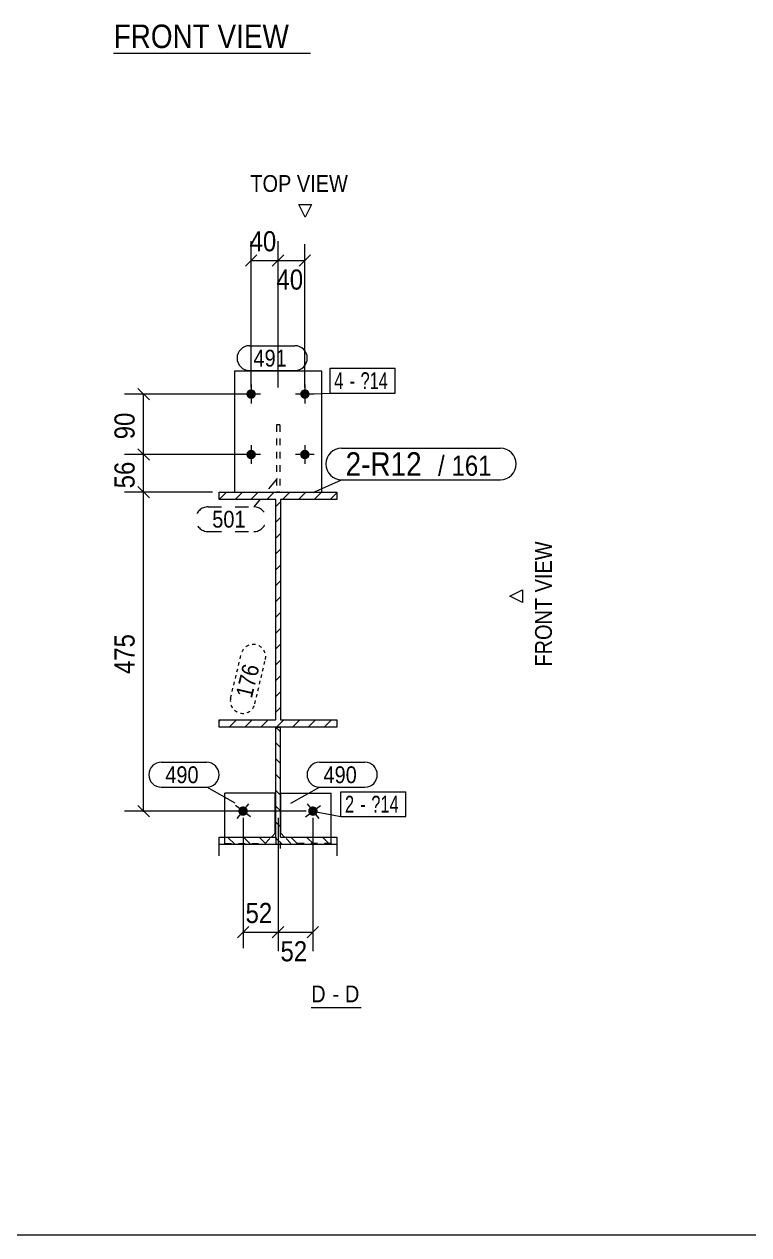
# Model space of a CAD drawing. Header units: millimetres. Extents: x 2 to 825, y 1 to 579.
# Drawn here: x 329.5 to 437.4, y 5 to 185.2 of the extents above; entities that cross this region are included whole.
import ezdxf

# ---------------------------------------------------------------- set-up
doc = ezdxf.new("R2010")
doc.units = ezdxf.units.MM
for name, pattern in [('XKITLINE00', [0]), ('XKITLINE01', [4, 1, -1, 1, -1]), ('XKITLINE02', [4, 2, -2]), ('XKITLINE04', [3, 0.5, -0.5, 0.5, -0.5, 0.5, -0.5])]:
    doc.linetypes.add(name, pattern=pattern)
for name, color, linetype, lineweight in [('Bolt', 3, 'Continuous', 0), ('BoltMark', 7, 'Continuous', 0), ('Dimensions', 7, 'Continuous', 0), ('DrawingSheet', 5, 'Continuous', 0), ('OtherObjectType', 7, 'Continuous', 0), ('Part', 2, 'Continuous', 0), ('PartMark', 7, 'Continuous', 0)]:
    doc.layers.add(name, color=color, linetype=linetype, lineweight=lineweight)
doc.styles.add('ARIAL', font='ARIAL.TTF')
doc.styles.add('ARIAL_NARROW', font='ARIALN.TTF')

# ---------------------------------------------------------------- blocks, each defined once
blk = doc.blocks.new('*A3')
at = {"layer": 'Part', "color": 7, "linetype": 'XKITLINE00', "lineweight": 0}
for p, q in [((358.55, 114.46), (359.65, 115.56)), ((360.9, 114.46), (362, 115.56)), ((363.26, 114.46), (364.36, 115.56)), ((365.62, 114.46), (366.72, 115.56)), ((367.98, 114.46), (369.08, 115.56)), ((370.33, 114.46), (371.43, 115.56)), ((372.69, 114.46), (373.79, 115.56)), ((375.05, 114.46), (376.05, 115.46)), ((358.55, 114.46), (358.55, 114.46)), ((366.95, 113.43), (367.65, 114.13)), ((366.95, 111.07), (367.65, 111.77)), ((366.95, 108.71), (367.65, 109.41)), ((366.95, 106.36), (367.65, 107.06)), ((366.95, 104), (367.65, 104.7)), ((366.95, 101.64), (367.65, 102.34)), ((366.95, 99.29), (367.65, 99.99)), ((366.95, 96.93), (367.65, 97.63)), ((366.95, 94.57), (367.65, 95.27)), ((366.95, 92.21), (367.65, 92.91)), ((366.95, 89.86), (367.65, 90.56)), ((366.95, 87.5), (367.65, 88.2)), ((366.95, 85.14), (367.65, 85.84)), ((366.95, 82.78), (367.65, 83.48)), ((358.55, 81.46), (358.75, 81.66)), ((360.01, 80.56), (361.11, 81.66)), ((362.36, 80.56), (363.46, 81.66)), ((364.72, 80.56), (365.82, 81.66)), ((367.08, 80.56), (368.18, 81.66)), ((369.44, 80.56), (370.54, 81.66)), ((371.79, 80.56), (372.89, 81.66)), ((374.15, 80.56), (375.25, 81.66))]:
    blk.add_line(p, q, dxfattribs=at)
blk = doc.blocks.new('*A4')
at = {"layer": 'Part', "color": 7, "linetype": 'XKITLINE00', "lineweight": 0}
for p, q in [((367.65, 79.88), (366.97, 80.56)), ((367.65, 77.52), (366.95, 78.22)), ((367.65, 75.17), (366.95, 75.87)), ((367.65, 72.82), (366.95, 73.52)), ((367.65, 70.46), (366.95, 71.16)), ((367.65, 68.11), (366.95, 68.81)), ((367.65, 65.75), (366.95, 66.45)), ((360.9, 63.08), (359.79, 64.2)), ((363.26, 63.08), (362.14, 64.2)), ((365.61, 63.08), (364.49, 64.2)), ((367.96, 63.08), (366.85, 64.2)), ((370.32, 63.08), (369.2, 64.2)), ((372.67, 63.08), (371.56, 64.2)), ((375.03, 63.08), (373.91, 64.2))]:
    blk.add_line(p, q, dxfattribs=at)
blk = doc.blocks.new('*A133')
at = {"layer": 'Bolt'}
blk.add_hatch(color=3, dxfattribs=at).paths.add_polyline_path([(361.64, 67.54), (361.62, 67.57), (361.59, 67.59), (361.57, 67.62), (361.55, 67.64), (361.53, 67.67), (361.51, 67.7), (361.49, 67.73), (361.47, 67.76), (361.46, 67.79), (361.44, 67.82), (361.43, 67.85), (361.42, 67.89), (361.41, 67.92), (361.41, 67.95), (361.4, 67.99), (361.4, 68.02), (361.4, 68.06), (361.4, 68.09), (361.4, 68.12), (361.4, 68.16), (361.41, 68.19), (361.41, 68.23), (361.42, 68.26), (361.43, 68.29), (361.44, 68.33), (361.46, 68.36), (361.47, 68.39), (361.49, 68.42), (361.51, 68.45), (361.52, 68.48), (361.54, 68.5), (361.57, 68.53), (361.59, 68.56), (361.61, 68.58), (361.64, 68.6), (361.67, 68.63), (361.69, 68.65), (361.72, 68.67), (361.75, 68.68), (361.78, 68.7), (361.81, 68.71), (361.84, 68.73), (361.88, 68.74), (361.91, 68.75), (361.94, 68.76), (361.98, 68.76), (362.01, 68.77), (362.04, 68.77), (362.08, 68.77), (362.11, 68.77), (362.15, 68.77), (362.18, 68.77), (362.22, 68.76), (362.25, 68.76), (362.28, 68.75), (362.32, 68.74), (362.35, 68.73), (362.38, 68.71), (362.41, 68.7), (362.44, 68.68), (362.47, 68.67), (362.5, 68.65), (362.53, 68.63), (362.55, 68.61), (362.58, 68.58), (362.6, 68.56), (362.63, 68.53), (362.65, 68.51), (362.67, 68.48), (362.69, 68.45), (362.71, 68.42), (362.72, 68.39), (362.74, 68.36), (362.75, 68.33), (362.76, 68.3), (362.77, 68.26), (362.78, 68.23), (362.79, 68.2), (362.79, 68.16), (362.8, 68.13), (362.8, 68.09), (362.8, 68.06), (362.8, 68.02), (362.79, 67.99), (362.79, 67.96), (362.78, 67.92), (362.77, 67.89), (362.76, 67.86), (362.75, 67.82), (362.74, 67.79), (362.72, 67.76), (362.71, 67.73), (362.69, 67.7), (362.67, 67.67), (362.65, 67.64), (362.63, 67.62), (362.61, 67.59), (362.58, 67.57), (362.56, 67.55), (362.53, 67.52), (362.5, 67.5), (362.47, 67.48), (362.44, 67.47), (362.41, 67.45), (362.38, 67.43), (362.35, 67.42), (362.32, 67.41), (362.29, 67.4), (362.25, 67.39), (362.22, 67.38), (362.18, 67.38), (362.15, 67.38), (362.12, 67.37), (362.08, 67.37), (362.05, 67.38), (362.01, 67.38), (361.98, 67.38), (361.95, 67.39), (361.91, 67.4), (361.88, 67.41), (361.85, 67.42), (361.81, 67.43), (361.78, 67.45), (361.75, 67.46), (361.72, 67.48), (361.7, 67.5), (361.67, 67.52)], flags=17)
at = {"layer": 'Bolt', "color": 3, "linetype": 'XKITLINE00', "lineweight": 0}
for p, q in [((363.2, 67.22), (360.99, 68.93)), ((361.24, 66.97), (362.96, 69.18))]:
    blk.add_line(p, q, dxfattribs=at)
blk = doc.blocks.new('*A134')
at = {"layer": 'Bolt'}
blk.add_hatch(color=3, dxfattribs=at).paths.add_polyline_path([(372.1, 68.65), (372.12, 68.67), (372.15, 68.68), (372.18, 68.7), (372.21, 68.71), (372.25, 68.73), (372.28, 68.74), (372.31, 68.75), (372.35, 68.76), (372.38, 68.76), (372.41, 68.77), (372.45, 68.77), (372.48, 68.77), (372.52, 68.77), (372.55, 68.77), (372.58, 68.77), (372.62, 68.76), (372.65, 68.76), (372.69, 68.75), (372.72, 68.74), (372.75, 68.73), (372.78, 68.71), (372.81, 68.7), (372.84, 68.68), (372.87, 68.67), (372.9, 68.65), (372.93, 68.63), (372.96, 68.6), (372.98, 68.58), (373.01, 68.56), (373.03, 68.53), (373.05, 68.5), (373.07, 68.48), (373.09, 68.45), (373.11, 68.42), (373.12, 68.39), (373.14, 68.36), (373.15, 68.33), (373.16, 68.29), (373.17, 68.26), (373.18, 68.23), (373.19, 68.19), (373.19, 68.16), (373.2, 68.12), (373.2, 68.09), (373.2, 68.06), (373.2, 68.02), (373.19, 67.99), (373.19, 67.95), (373.18, 67.92), (373.17, 67.89), (373.16, 67.85), (373.15, 67.82), (373.14, 67.79), (373.12, 67.76), (373.11, 67.73), (373.09, 67.7), (373.07, 67.67), (373.05, 67.64), (373.03, 67.62), (373, 67.59), (372.98, 67.57), (372.95, 67.54), (372.93, 67.52), (372.9, 67.5), (372.87, 67.48), (372.84, 67.46), (372.81, 67.45), (372.78, 67.43), (372.75, 67.42), (372.72, 67.41), (372.68, 67.4), (372.65, 67.39), (372.62, 67.38), (372.58, 67.38), (372.55, 67.38), (372.51, 67.37), (372.48, 67.37), (372.44, 67.38), (372.41, 67.38), (372.38, 67.38), (372.34, 67.39), (372.31, 67.4), (372.28, 67.41), (372.24, 67.42), (372.21, 67.43), (372.18, 67.45), (372.15, 67.47), (372.12, 67.48), (372.09, 67.5), (372.07, 67.52), (372.04, 67.55), (372.01, 67.57), (371.99, 67.59), (371.97, 67.62), (371.94, 67.64), (371.92, 67.67), (371.91, 67.7), (371.89, 67.73), (371.87, 67.76), (371.86, 67.79), (371.84, 67.82), (371.83, 67.86), (371.82, 67.89), (371.81, 67.92), (371.81, 67.96), (371.8, 67.99), (371.8, 68.02), (371.8, 68.06), (371.8, 68.09), (371.8, 68.13), (371.8, 68.16), (371.81, 68.2), (371.81, 68.23), (371.82, 68.26), (371.83, 68.3), (371.84, 68.33), (371.86, 68.36), (371.87, 68.39), (371.89, 68.42), (371.91, 68.45), (371.93, 68.48), (371.95, 68.51), (371.97, 68.53), (371.99, 68.56), (372.02, 68.58), (372.04, 68.61), (372.07, 68.63)], flags=17)
at = {"layer": 'Bolt', "color": 3, "linetype": 'XKITLINE00', "lineweight": 0}
for p, q in [((371.39, 67.22), (373.6, 68.93)), ((371.64, 69.18), (373.36, 66.97))]:
    blk.add_line(p, q, dxfattribs=at)
blk = doc.blocks.new('*A135')
at = {"layer": 'Bolt'}
for points in [[(364, 130.12), (363.99, 130.09), (363.99, 130.06), (363.98, 130.02), (363.98, 129.99), (363.97, 129.96), (363.96, 129.92), (363.94, 129.89), (363.93, 129.86), (363.91, 129.83), (363.9, 129.8), (363.88, 129.77), (363.86, 129.74), (363.84, 129.71), (363.82, 129.69), (363.79, 129.66), (363.77, 129.64), (363.74, 129.62), (363.71, 129.6), (363.69, 129.58), (363.66, 129.56), (363.63, 129.54), (363.6, 129.53), (363.57, 129.51), (363.53, 129.5), (363.5, 129.49), (363.47, 129.48), (363.43, 129.47), (363.4, 129.47), (363.37, 129.46), (363.33, 129.46), (363.3, 129.46), (363.26, 129.46), (363.23, 129.46), (363.19, 129.47), (363.16, 129.47), (363.13, 129.48), (363.09, 129.49), (363.06, 129.5), (363.03, 129.51), (363, 129.53), (362.97, 129.54), (362.94, 129.56), (362.91, 129.58), (362.88, 129.6), (362.85, 129.62), (362.83, 129.64), (362.8, 129.66), (362.78, 129.69), (362.76, 129.71), (362.74, 129.74), (362.72, 129.77), (362.7, 129.8), (362.68, 129.83), (362.66, 129.86), (362.65, 129.89), (362.64, 129.92), (362.63, 129.96), (362.62, 129.99), (362.61, 130.02), (362.6, 130.06), (362.6, 130.09), (362.6, 130.12), (362.6, 130.16), (362.6, 130.19), (362.6, 130.23), (362.6, 130.26), (362.61, 130.29), (362.62, 130.33), (362.63, 130.36), (362.64, 130.39), (362.65, 130.43), (362.66, 130.46), (362.68, 130.49), (362.7, 130.52), (362.72, 130.55), (362.74, 130.58), (362.76, 130.6), (362.78, 130.63), (362.8, 130.65), (362.83, 130.68), (362.85, 130.7), (362.88, 130.72), (362.91, 130.74), (362.94, 130.76), (362.97, 130.78), (363, 130.79), (363.03, 130.81), (363.06, 130.82), (363.09, 130.83), (363.13, 130.84), (363.16, 130.84), (363.19, 130.85), (363.23, 130.85), (363.26, 130.86), (363.3, 130.86), (363.33, 130.86), (363.37, 130.85), (363.4, 130.85), (363.43, 130.84), (363.47, 130.84), (363.5, 130.83), (363.53, 130.82), (363.57, 130.81), (363.6, 130.79), (363.63, 130.78), (363.66, 130.76), (363.69, 130.74), (363.71, 130.72), (363.74, 130.7), (363.77, 130.68), (363.79, 130.65), (363.82, 130.63), (363.84, 130.6), (363.86, 130.58), (363.88, 130.55), (363.9, 130.52), (363.91, 130.49), (363.93, 130.46), (363.94, 130.43), (363.96, 130.39), (363.97, 130.36), (363.98, 130.33), (363.98, 130.29), (363.99, 130.26), (363.99, 130.23), (364, 130.19), (364, 130.16)], [(372, 130.12), (371.99, 130.09), (371.99, 130.06), (371.98, 130.02), (371.98, 129.99), (371.97, 129.96), (371.96, 129.92), (371.94, 129.89), (371.93, 129.86), (371.91, 129.83), (371.9, 129.8), (371.88, 129.77), (371.86, 129.74), (371.84, 129.71), (371.82, 129.69), (371.79, 129.66), (371.77, 129.64), (371.74, 129.62), (371.71, 129.6), (371.69, 129.58), (371.66, 129.56), (371.63, 129.54), (371.6, 129.53), (371.57, 129.51), (371.53, 129.5), (371.5, 129.49), (371.47, 129.48), (371.43, 129.47), (371.4, 129.47), (371.37, 129.46), (371.33, 129.46), (371.3, 129.46), (371.26, 129.46), (371.23, 129.46), (371.19, 129.47), (371.16, 129.47), (371.13, 129.48), (371.09, 129.49), (371.06, 129.5), (371.03, 129.51), (371, 129.53), (370.97, 129.54), (370.94, 129.56), (370.91, 129.58), (370.88, 129.6), (370.85, 129.62), (370.83, 129.64), (370.8, 129.66), (370.78, 129.69), (370.76, 129.71), (370.74, 129.74), (370.72, 129.77), (370.7, 129.8), (370.68, 129.83), (370.66, 129.86), (370.65, 129.89), (370.64, 129.92), (370.63, 129.96), (370.62, 129.99), (370.61, 130.02), (370.6, 130.06), (370.6, 130.09), (370.6, 130.12), (370.6, 130.16), (370.6, 130.19), (370.6, 130.23), (370.6, 130.26), (370.61, 130.29), (370.62, 130.33), (370.63, 130.36), (370.64, 130.39), (370.65, 130.43), (370.66, 130.46), (370.68, 130.49), (370.7, 130.52), (370.72, 130.55), (370.74, 130.58), (370.76, 130.6), (370.78, 130.63), (370.8, 130.65), (370.83, 130.68), (370.85, 130.7), (370.88, 130.72), (370.91, 130.74), (370.94, 130.76), (370.97, 130.78), (371, 130.79), (371.03, 130.81), (371.06, 130.82), (371.09, 130.83), (371.13, 130.84), (371.16, 130.84), (371.19, 130.85), (371.23, 130.85), (371.26, 130.86), (371.3, 130.86), (371.33, 130.86), (371.37, 130.85), (371.4, 130.85), (371.43, 130.84), (371.47, 130.84), (371.5, 130.83), (371.53, 130.82), (371.57, 130.81), (371.6, 130.79), (371.63, 130.78), (371.66, 130.76), (371.69, 130.74), (371.71, 130.72), (371.74, 130.7), (371.77, 130.68), (371.79, 130.65), (371.82, 130.63), (371.84, 130.6), (371.86, 130.58), (371.88, 130.55), (371.9, 130.52), (371.91, 130.49), (371.93, 130.46), (371.94, 130.43), (371.96, 130.39), (371.97, 130.36), (371.98, 130.33), (371.98, 130.29), (371.99, 130.26), (371.99, 130.23), (372, 130.19), (372, 130.16)], [(364, 121.12), (363.99, 121.09), (363.99, 121.06), (363.98, 121.02), (363.98, 120.99), (363.97, 120.96), (363.96, 120.92), (363.94, 120.89), (363.93, 120.86), (363.91, 120.83), (363.9, 120.8), (363.88, 120.77), (363.86, 120.74), (363.84, 120.71), (363.82, 120.69), (363.79, 120.66), (363.77, 120.64), (363.74, 120.62), (363.71, 120.6), (363.69, 120.58), (363.66, 120.56), (363.63, 120.54), (363.6, 120.53), (363.57, 120.51), (363.53, 120.5), (363.5, 120.49), (363.47, 120.48), (363.43, 120.47), (363.4, 120.47), (363.37, 120.46), (363.33, 120.46), (363.3, 120.46), (363.26, 120.46), (363.23, 120.46), (363.19, 120.47), (363.16, 120.47), (363.13, 120.48), (363.09, 120.49), (363.06, 120.5), (363.03, 120.51), (363, 120.53), (362.97, 120.54), (362.94, 120.56), (362.91, 120.58), (362.88, 120.6), (362.85, 120.62), (362.83, 120.64), (362.8, 120.66), (362.78, 120.69), (362.76, 120.71), (362.74, 120.74), (362.72, 120.77), (362.7, 120.8), (362.68, 120.83), (362.66, 120.86), (362.65, 120.89), (362.64, 120.92), (362.63, 120.96), (362.62, 120.99), (362.61, 121.02), (362.6, 121.06), (362.6, 121.09), (362.6, 121.12), (362.6, 121.16), (362.6, 121.19), (362.6, 121.23), (362.6, 121.26), (362.61, 121.29), (362.62, 121.33), (362.63, 121.36), (362.64, 121.39), (362.65, 121.43), (362.66, 121.46), (362.68, 121.49), (362.7, 121.52), (362.72, 121.55), (362.74, 121.58), (362.76, 121.6), (362.78, 121.63), (362.8, 121.65), (362.83, 121.68), (362.85, 121.7), (362.88, 121.72), (362.91, 121.74), (362.94, 121.76), (362.97, 121.78), (363, 121.79), (363.03, 121.81), (363.06, 121.82), (363.09, 121.83), (363.13, 121.84), (363.16, 121.84), (363.19, 121.85), (363.23, 121.85), (363.26, 121.86), (363.3, 121.86), (363.33, 121.86), (363.37, 121.85), (363.4, 121.85), (363.43, 121.84), (363.47, 121.84), (363.5, 121.83), (363.53, 121.82), (363.57, 121.81), (363.6, 121.79), (363.63, 121.78), (363.66, 121.76), (363.69, 121.74), (363.71, 121.72), (363.74, 121.7), (363.77, 121.68), (363.79, 121.65), (363.82, 121.63), (363.84, 121.6), (363.86, 121.58), (363.88, 121.55), (363.9, 121.52), (363.91, 121.49), (363.93, 121.46), (363.94, 121.43), (363.96, 121.39), (363.97, 121.36), (363.98, 121.33), (363.98, 121.29), (363.99, 121.26), (363.99, 121.23), (364, 121.19), (364, 121.16)], [(372, 121.12), (371.99, 121.09), (371.99, 121.06), (371.98, 121.02), (371.98, 120.99), (371.97, 120.96), (371.96, 120.92), (371.94, 120.89), (371.93, 120.86), (371.91, 120.83), (371.9, 120.8), (371.88, 120.77), (371.86, 120.74), (371.84, 120.71), (371.82, 120.69), (371.79, 120.66), (371.77, 120.64), (371.74, 120.62), (371.71, 120.6), (371.69, 120.58), (371.66, 120.56), (371.63, 120.54), (371.6, 120.53), (371.57, 120.51), (371.53, 120.5), (371.5, 120.49), (371.47, 120.48), (371.43, 120.47), (371.4, 120.47), (371.37, 120.46), (371.33, 120.46), (371.3, 120.46), (371.26, 120.46), (371.23, 120.46), (371.19, 120.47), (371.16, 120.47), (371.13, 120.48), (371.09, 120.49), (371.06, 120.5), (371.03, 120.51), (371, 120.53), (370.97, 120.54), (370.94, 120.56), (370.91, 120.58), (370.88, 120.6), (370.85, 120.62), (370.83, 120.64), (370.8, 120.66), (370.78, 120.69), (370.76, 120.71), (370.74, 120.74), (370.72, 120.77), (370.7, 120.8), (370.68, 120.83), (370.66, 120.86), (370.65, 120.89), (370.64, 120.92), (370.63, 120.96), (370.62, 120.99), (370.61, 121.02), (370.6, 121.06), (370.6, 121.09), (370.6, 121.12), (370.6, 121.16), (370.6, 121.19), (370.6, 121.23), (370.6, 121.26), (370.61, 121.29), (370.62, 121.33), (370.63, 121.36), (370.64, 121.39), (370.65, 121.43), (370.66, 121.46), (370.68, 121.49), (370.7, 121.52), (370.72, 121.55), (370.74, 121.58), (370.76, 121.6), (370.78, 121.63), (370.8, 121.65), (370.83, 121.68), (370.85, 121.7), (370.88, 121.72), (370.91, 121.74), (370.94, 121.76), (370.97, 121.78), (371, 121.79), (371.03, 121.81), (371.06, 121.82), (371.09, 121.83), (371.13, 121.84), (371.16, 121.84), (371.19, 121.85), (371.23, 121.85), (371.26, 121.86), (371.3, 121.86), (371.33, 121.86), (371.37, 121.85), (371.4, 121.85), (371.43, 121.84), (371.47, 121.84), (371.5, 121.83), (371.53, 121.82), (371.57, 121.81), (371.6, 121.79), (371.63, 121.78), (371.66, 121.76), (371.69, 121.74), (371.71, 121.72), (371.74, 121.7), (371.77, 121.68), (371.79, 121.65), (371.82, 121.63), (371.84, 121.6), (371.86, 121.58), (371.88, 121.55), (371.9, 121.52), (371.91, 121.49), (371.93, 121.46), (371.94, 121.43), (371.96, 121.39), (371.97, 121.36), (371.98, 121.33), (371.98, 121.29), (371.99, 121.26), (371.99, 121.23), (372, 121.19), (372, 121.16)]]:
    blk.add_hatch(color=3, dxfattribs=at).paths.add_polyline_path(points, flags=17)
at = {"layer": 'Bolt', "color": 3, "linetype": 'XKITLINE00', "lineweight": 0}
for p, q in [((364.7, 130.16), (361.9, 130.16)), ((363.3, 131.56), (363.3, 128.76)), ((372.7, 130.16), (369.9, 130.16)), ((371.3, 131.56), (371.3, 128.76)), ((363.3, 122.56), (363.3, 119.76)), ((371.3, 122.56), (371.3, 119.76)), ((364.7, 121.16), (361.9, 121.16)), ((372.7, 121.16), (369.9, 121.16))]:
    blk.add_line(p, q, dxfattribs=at)
blk = doc.blocks.new('*A136')
at = {"layer": 'Part', "color": 2, "linetype": 'XKITLINE00', "lineweight": 0}
for p, q in [((358.55, 114.46), (358.55, 115.56)), ((358.55, 115.56), (376.05, 115.56)), ((376.05, 115.56), (376.05, 114.46)), ((366.95, 114.46), (358.55, 114.46)), ((366.95, 81.66), (366.95, 114.46)), ((376.05, 114.46), (367.65, 114.46)), ((367.65, 114.46), (367.65, 81.66)), ((358.55, 80.56), (358.55, 81.66)), ((358.55, 81.66), (366.95, 81.66)), ((367.65, 81.66), (376.05, 81.66)), ((376.05, 81.66), (376.05, 80.56)), ((376.05, 80.56), (358.55, 80.56))]:
    blk.add_line(p, q, dxfattribs=at)
blk = doc.blocks.new('*A137')
at = {"layer": 'Part', "color": 2, "linetype": 'XKITLINE00', "lineweight": 0}
for p, q in [((366.95, 64.2), (366.95, 80.56)), ((366.95, 80.56), (367.65, 80.56)), ((367.65, 80.56), (367.65, 80.56)), ((367.65, 64.2), (367.65, 80.56)), ((358.55, 61.4), (358.55, 64.2)), ((358.55, 64.2), (366.95, 64.2)), ((376.05, 63.08), (358.55, 63.08)), ((367.65, 64.2), (376.05, 64.2)), ((376.05, 64.2), (376.05, 61.4))]:
    blk.add_line(p, q, dxfattribs=at)
at = {"layer": 'Part', "color": 7, "linetype": 'XKITLINE01', "lineweight": 0}
for p, q in [((366.95, 64.2), (366.95, 62.52)), ((367.65, 62.52), (367.65, 64.2))]:
    blk.add_line(p, q, dxfattribs=at)
blk = doc.blocks.new('*A138')
at = {"layer": 'Part', "color": 2, "linetype": 'XKITLINE00', "lineweight": 0}
for p, q in [((366.9, 70.77), (359.4, 70.77)), ((359.4, 64.2), (359.4, 70.77)), ((366.9, 64.77), (366.9, 70.77)), ((366.32, 64.2), (366.9, 64.77))]:
    blk.add_line(p, q, dxfattribs=at)
at = {"layer": 'Part', "color": 7, "linetype": 'XKITLINE01', "lineweight": 0}
for p, q in [((359.4, 63.27), (359.4, 64.2)), ((359.4, 63.27), (365.4, 63.27)), ((365.4, 63.27), (366.32, 64.2))]:
    blk.add_line(p, q, dxfattribs=at)
blk = doc.blocks.new('*A139')
at = {"layer": 'Part', "color": 2, "linetype": 'XKITLINE00', "lineweight": 0}
for p, q in [((367.7, 64.77), (367.7, 70.77)), ((367.7, 70.77), (375.2, 70.77)), ((375.2, 64.2), (375.2, 70.77)), ((368.27, 64.2), (367.7, 64.77))]:
    blk.add_line(p, q, dxfattribs=at)
at = {"layer": 'Part', "color": 7, "linetype": 'XKITLINE01', "lineweight": 0}
for p, q in [((369.2, 63.27), (368.27, 64.2)), ((375.2, 63.27), (369.2, 63.27)), ((375.2, 63.27), (375.2, 64.2))]:
    blk.add_line(p, q, dxfattribs=at)
blk = doc.blocks.new('*A140')
at = {"layer": 'Part', "color": 7, "linetype": 'XKITLINE01', "lineweight": 0}
for p, q in [((367.55, 125.56), (367.05, 125.56)), ((367.05, 125.56), (367.05, 115.56)), ((367.55, 125.56), (367.55, 115.56)), ((367.55, 115.56), (367.05, 115.56))]:
    blk.add_line(p, q, dxfattribs=at)
blk = doc.blocks.new('*A141')
at = {"layer": 'Part', "color": 2, "linetype": 'XKITLINE00', "lineweight": 0}
for p, q in [((373.8, 133.56), (360.8, 133.56)), ((360.8, 133.56), (360.8, 115.56)), ((373.8, 115.56), (373.8, 133.56))]:
    blk.add_line(p, q, dxfattribs=at)
at = {"layer": 'Part', "color": 7, "linetype": 'XKITLINE01', "lineweight": 0}
blk.add_line((360.8, 115.56), (373.8, 115.56), dxfattribs=at)
blk = doc.blocks.new('*A142')
at = {"layer": 'DrawingSheet', "color": 5, "linetype": 'XKITLINE00', "lineweight": 0}
blk.add_line((5, 5), (825, 5), dxfattribs=at)
blk = doc.blocks.new('*A154')
at = {"layer": 'OtherObjectType', "color": 7, "linetype": 'XKITLINE00', "lineweight": 0}
blk.add_line((342.83, 180.92), (372.13, 180.92), dxfattribs=at)
at = {"layer": 'OtherObjectType', "color": 7, "style": 'ARIAL', "width": 0.85}
blk.add_text('FRONT VIEW', height=3.5, dxfattribs=at).set_placement((342.83, 181.67))
blk = doc.blocks.new('*A271')
at = {"layer": 'Dimensions', "color": 7, "linetype": 'XKITLINE00', "lineweight": 0}
for p, q in [((357.55, 115.56), (344.45, 115.56)), ((346.45, 116.41), (348.15, 114.71)), ((347.3, 68.07), (347.3, 115.56)), ((346.45, 68.92), (348.15, 67.23)), ((371.5, 68.07), (344.45, 68.07))]:
    blk.add_line(p, q, dxfattribs=at)
at = {"layer": 'Dimensions', "color": 3}
for p in [(347.3, 115.56), (347.3, 68.07)]:
    blk.add_point(p, dxfattribs=at)
at = {"layer": 'Dimensions', "color": 3, "style": 'ARIAL', "width": 0.85}
blk.add_text('475', height=3, rotation=90.0002, dxfattribs=at).set_placement((345.95, 88.48))
blk = doc.blocks.new('*A272')
at = {"layer": 'Dimensions', "color": 7, "linetype": 'XKITLINE00', "lineweight": 0}
for p, q in [((362.3, 121.16), (344.45, 121.16)), ((346.45, 122.01), (348.15, 120.31)), ((347.3, 115.56), (347.3, 121.16)), ((357.55, 115.56), (344.45, 115.56)), ((346.45, 116.41), (348.15, 114.71))]:
    blk.add_line(p, q, dxfattribs=at)
at = {"layer": 'Dimensions', "color": 3}
for p in [(347.3, 121.16), (347.3, 115.56)]:
    blk.add_point(p, dxfattribs=at)
at = {"layer": 'Dimensions', "color": 3, "style": 'ARIAL', "width": 0.85}
blk.add_text('56', height=3, rotation=90.0002, dxfattribs=at).set_placement((345.95, 116.13))
blk = doc.blocks.new('*A273')
at = {"layer": 'Dimensions', "color": 7, "linetype": 'XKITLINE00', "lineweight": 0}
for p, q in [((362.3, 130.16), (344.45, 130.16)), ((346.45, 131.01), (348.15, 129.31)), ((347.3, 121.16), (347.3, 130.16)), ((362.3, 121.16), (344.45, 121.16)), ((346.45, 122.01), (348.15, 120.31))]:
    blk.add_line(p, q, dxfattribs=at)
at = {"layer": 'Dimensions', "color": 3}
for p in [(347.3, 130.16), (347.3, 121.16)]:
    blk.add_point(p, dxfattribs=at)
at = {"layer": 'Dimensions', "color": 3, "style": 'ARIAL', "width": 0.85}
blk.add_text('90', height=3, rotation=90.0002, dxfattribs=at).set_placement((345.95, 123.43))
blk = doc.blocks.new('*A274')
at = {"layer": 'Dimensions', "color": 7, "linetype": 'XKITLINE00', "lineweight": 0}
for p, q in [((362.1, 67.07), (362.1, 47.66)), ((367.3, 67.07), (367.3, 47.66)), ((362.95, 50.91), (361.25, 49.21)), ((368.15, 50.91), (366.45, 49.21)), ((362.1, 50.06), (367.3, 50.06))]:
    blk.add_line(p, q, dxfattribs=at)
at = {"layer": 'Dimensions', "color": 3}
for p in [(362.1, 50.06), (367.3, 50.06)]:
    blk.add_point(p, dxfattribs=at)
at = {"layer": 'Dimensions', "color": 3, "style": 'ARIAL', "width": 0.85}
blk.add_text('52', height=3, dxfattribs=at).set_placement((362.47, 51.41))
blk = doc.blocks.new('*A275')
at = {"layer": 'Dimensions', "color": 7, "linetype": 'XKITLINE00', "lineweight": 0}
for p, q in [((367.3, 67.07), (367.3, 47.21)), ((372.5, 67.07), (372.5, 47.21)), ((368.15, 50.91), (366.45, 49.21)), ((373.35, 50.91), (371.65, 49.21)), ((367.3, 50.06), (372.5, 50.06))]:
    blk.add_line(p, q, dxfattribs=at)
at = {"layer": 'Dimensions', "color": 3}
for p in [(367.3, 50.06), (372.5, 50.06)]:
    blk.add_point(p, dxfattribs=at)
at = {"layer": 'Dimensions', "color": 3, "style": 'ARIAL', "width": 0.85}
blk.add_text('52', height=3, dxfattribs=at).set_placement((367.67, 45.71))
blk = doc.blocks.new('*A276')
at = {"layer": 'Dimensions', "color": 7, "linetype": 'XKITLINE00', "lineweight": 0}
for p, q in [((363.3, 131.16), (363.3, 152.91)), ((367.3, 131.16), (367.3, 152.91)), ((364.15, 150.91), (362.45, 149.21)), ((363.3, 150.06), (367.3, 150.06)), ((368.15, 150.91), (366.45, 149.21))]:
    blk.add_line(p, q, dxfattribs=at)
at = {"layer": 'Dimensions', "color": 3}
for p in [(363.3, 150.06), (367.3, 150.06)]:
    blk.add_point(p, dxfattribs=at)
at = {"layer": 'Dimensions', "color": 3, "style": 'ARIAL', "width": 0.85}
blk.add_text('40', height=3, dxfattribs=at).set_placement((363.07, 151.41))
blk = doc.blocks.new('*A277')
at = {"layer": 'Dimensions', "color": 7, "linetype": 'XKITLINE00', "lineweight": 0}
for p, q in [((367.3, 131.16), (367.3, 152.46)), ((371.3, 131.16), (371.3, 152.46)), ((368.15, 150.91), (366.45, 149.21)), ((367.3, 150.06), (371.3, 150.06)), ((372.15, 150.91), (370.45, 149.21))]:
    blk.add_line(p, q, dxfattribs=at)
at = {"layer": 'Dimensions', "color": 3}
for p in [(367.3, 150.06), (371.3, 150.06)]:
    blk.add_point(p, dxfattribs=at)
at = {"layer": 'Dimensions', "color": 3, "style": 'ARIAL', "width": 0.85}
blk.add_text('40', height=3, dxfattribs=at).set_placement((367.07, 145.71))
blk = doc.blocks.new('*A278')
at = {"layer": 'BoltMark', "color": 7, "linetype": 'XKITLINE00', "lineweight": 0}
for p, q in [((376.67, 70.96), (386.35, 70.96)), ((376.67, 67.26), (376.67, 70.96)), ((386.35, 67.26), (386.35, 70.96)), ((372.5, 68.07), (376.67, 67.26)), ((376.67, 67.26), (386.35, 67.26))]:
    blk.add_line(p, q, dxfattribs=at)
at = {"layer": 'BoltMark', "color": 3, "style": 'ARIAL_NARROW', "width": 0.85}
for s, p in [('2', (377.27, 67.86)), ('?14', (381.19, 67.86)), ('-', (379.54, 67.86))]:
    blk.add_text(s, height=2.5, dxfattribs=at).set_placement(p)
blk = doc.blocks.new('*A279')
at = {"layer": 'BoltMark', "color": 7, "linetype": 'XKITLINE00', "lineweight": 0}
for p, q in [((375.07, 134.01), (384.75, 134.01)), ((375.07, 130.31), (375.07, 134.01)), ((384.75, 130.31), (384.75, 134.01)), ((371.3, 130.16), (375.07, 130.31)), ((375.07, 130.31), (384.75, 130.31))]:
    blk.add_line(p, q, dxfattribs=at)
at = {"layer": 'BoltMark', "color": 3, "style": 'ARIAL_NARROW', "width": 0.85}
for s, p in [('4', (375.67, 130.91)), ('?14', (379.59, 130.91)), ('-', (377.94, 130.91))]:
    blk.add_text(s, height=2.5, dxfattribs=at).set_placement(p)
blk = doc.blocks.new('*A280')
at = {"layer": 'PartMark', "color": 7, "linetype": 'XKITLINE00', "lineweight": 0}
for p, q in [((373.47, 75.34), (380.23, 75.34)), ((369.23, 69.24), (373.47, 71.64)), ((373.47, 71.64), (380.23, 71.64))]:
    blk.add_line(p, q, dxfattribs=at)
for centre, start, end in [((373.47, 73.49), 90, 270), ((380.23, 73.49), 270, 90)]:
    blk.add_arc(centre, 1.85, start, end, dxfattribs=at)
at = {"layer": 'PartMark', "color": 3, "style": 'ARIAL', "width": 0.85}
blk.add_text('490', height=2.5, dxfattribs=at).set_placement((374.07, 72.24))
blk = doc.blocks.new('*A281')
at = {"layer": 'PartMark', "color": 7, "linetype": 'XKITLINE02', "lineweight": 0}
for p, q in [((367.18, 117.59), (363.68, 113.38)), ((356.91, 113.38), (363.68, 113.38)), ((356.91, 109.68), (363.68, 109.68))]:
    blk.add_line(p, q, dxfattribs=at)
for centre, start, end in [((356.91, 111.53), 90, 270), ((363.68, 111.53), 270, 90)]:
    blk.add_arc(centre, 1.85, start, end, dxfattribs=at)
at = {"layer": 'PartMark', "color": 3, "style": 'ARIAL', "width": 0.85}
blk.add_text('501', height=2.5, dxfattribs=at).set_placement((357.51, 110.28))
blk = doc.blocks.new('*A282')
at = {"layer": 'PartMark', "color": 7, "linetype": 'XKITLINE00', "lineweight": 0}
for p, q in [((363.05, 137.36), (369.81, 137.36)), ((363.05, 133.66), (369.81, 133.66))]:
    blk.add_line(p, q, dxfattribs=at)
for centre, start, end in [((363.05, 135.51), 90, 270), ((369.81, 135.51), 270, 90)]:
    blk.add_arc(centre, 1.85, start, end, dxfattribs=at)
at = {"layer": 'PartMark', "color": 3, "style": 'ARIAL', "width": 0.85}
blk.add_text('491', height=2.5, dxfattribs=at).set_placement((363.65, 134.26))
blk = doc.blocks.new('*A283')
at = {"layer": 'PartMark', "color": 7, "linetype": 'XKITLINE00', "lineweight": 0}
for p, q in [((349.92, 75.34), (356.68, 75.34)), ((349.92, 71.64), (356.68, 71.64)), ((360.93, 69.24), (356.68, 71.64))]:
    blk.add_line(p, q, dxfattribs=at)
for centre, start, end in [((349.92, 73.49), 90, 270), ((356.68, 73.49), 270, 90)]:
    blk.add_arc(centre, 1.85, start, end, dxfattribs=at)
at = {"layer": 'PartMark', "color": 3, "style": 'ARIAL', "width": 0.85}
blk.add_text('490', height=2.5, dxfattribs=at).set_placement((350.52, 72.24))
blk = doc.blocks.new('*A284')
at = {"layer": 'PartMark', "color": 7, "linetype": 'XKITLINE04', "lineweight": 0}
for p, q in [((360.25, 84.9), (361.82, 91.48)), ((363.85, 84.04), (365.42, 90.62))]:
    blk.add_line(p, q, dxfattribs=at)
for centre, start, end in [((363.62, 91.05), 346.5745, 166.5745), ((362.05, 84.47), 166.5745, 346.5745)]:
    blk.add_arc(centre, 1.85, start, end, dxfattribs=at)
at = {"layer": 'PartMark', "color": 3, "style": 'ARIAL', "width": 0.85}
blk.add_text('176', height=2.5, rotation=76.5758, dxfattribs=at).set_placement((363.4, 84.76))
blk = doc.blocks.new('*A285')
at = {"layer": 'PartMark', "color": 7, "linetype": 'XKITLINE00', "lineweight": 0}
for p, q in [((376.76, 122.1), (400.41, 122.1)), ((372.52, 115.51), (376.76, 117.4)), ((376.76, 117.4), (400.41, 117.4))]:
    blk.add_line(p, q, dxfattribs=at)
for centre, start, end in [((376.76, 119.75), 90, 270), ((400.41, 119.75), 270, 90)]:
    blk.add_arc(centre, 2.35, start, end, dxfattribs=at)
at = {"layer": 'PartMark', "color": 1, "style": 'ARIAL', "width": 0.85}
blk.add_text('2-R12', height=3.5, dxfattribs=at).set_placement((377.36, 118))
at = {"layer": 'PartMark', "color": 3, "style": 'ARIAL', "width": 0.85}
for s, p in [('/', (391.12, 118)), ('161', (393.13, 118))]:
    blk.add_text(s, height=3, dxfattribs=at).set_placement(p)
blk = doc.blocks.new('*A286')
at = {"layer": 'OtherObjectType', "color": 7, "linetype": 'XKITLINE00', "lineweight": 0}
for p, q in [((371.33, 156.51), (370.39, 158.38)), ((370.39, 158.38), (372.27, 158.38)), ((372.27, 158.38), (371.33, 156.51)), ((371.33, 156.51), (371.33, 156.51)), ((401.81, 100.06), (403.68, 101)), ((403.68, 101), (403.68, 99.12)), ((403.68, 99.12), (401.81, 100.06)), ((401.81, 100.06), (401.81, 100.06)), ((372.24, 38.86), (379.67, 38.86))]:
    blk.add_line(p, q, dxfattribs=at)
at = {"layer": 'OtherObjectType', "color": 7, "style": 'ARIAL', "width": 0.85}
for s, p in [('TOP VIEW', (363.18, 160.26)), ('D', (372.24, 39.61)), ('D', (377.26, 39.61)), ('-', (375.4, 39.61))]:
    blk.add_text(s, height=2.5, dxfattribs=at).set_placement(p)
blk.add_text('FRONT VIEW', height=2.5, rotation=90, dxfattribs=at).set_placement((408.06, 89.59))

msp = doc.modelspace()

# ---------------------------------------------------------------- block references
at = {"lineweight": 0}
for name in ['*A142', '*A154', '*A276', '*A277', '*A282', '*A141', '*A279', '*A273', '*A135', '*A140', '*A272', '*A285', '*A281', '*A271', '*A3', '*A136', '*A284', '*A137', '*A4', '*A283', '*A280', '*A138', '*A139', '*A278', '*A133', '*A134', '*A274', '*A275']:
    msp.add_blockref(name, (0, 0), dxfattribs=at)
at = {"layer": 'OtherObjectType', "lineweight": 0}
msp.add_blockref('*A286', (0, 0), dxfattribs=at)

doc.saveas('drawing.dxf')
